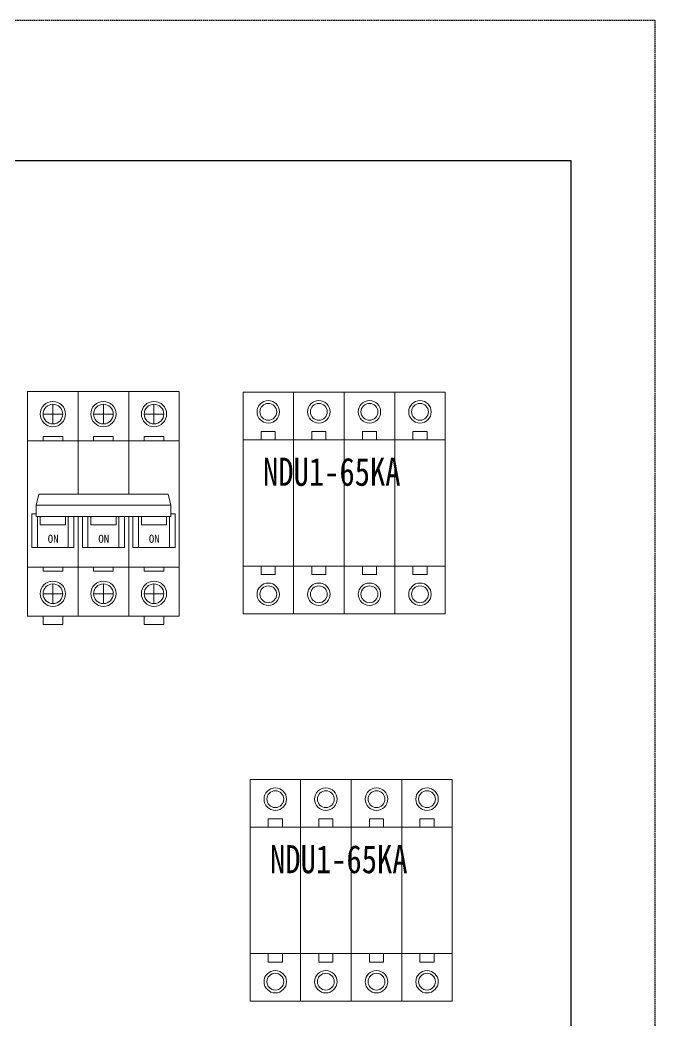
# Model space of a CAD drawing. Extents: x 395749 to 396249, y 357295 to 357995.
# Drawn here: x 396023 to 396249, y 357638 to 357994.5 of the extents above; entities that cross this region are included whole.
import ezdxf

# ---------------------------------------------------------------- set-up
doc = ezdxf.new("R2010")
doc.units = 0
doc.header["$MEASUREMENT"] = 0
doc.linetypes.add('DASHED', pattern=[0.75, 0.5, -0.25])
doc.layers.add('E-UNIV-NOTE', color=6, linetype='Continuous')
doc.layers.add('布置图', color=30, linetype='Continuous')
doc.layers.add('细线', color=7, linetype='Continuous', lineweight=0)
doc.styles.add('宋体', font='', dxfattribs={"width": 0.8})
doc.styles.add('正常', font='')
doc.styles.get('宋体').set_extended_font_data('NSimSun')
doc.styles.get('正常').set_extended_font_data('FangSong_GB2312')

# ---------------------------------------------------------------- blocks, each defined once
blk = doc.blocks.new('Manufacturer光辉PartName微型断路器Series3PShellFrameLimitingCurrentRemarkPartTypeMinCurrent1MaxCurrent63Poles3PMinPower0MaxPower0LibType2DelFlgfalseUpdateDate')
at = {"layer": '细线'}
for p, q in [((-18, 35.5), (-18, 28.5)), ((0, 35.5), (0, 28.5)), ((18, 35.5), (18, 28.5)), ((-21.5, 32), (-14.5, 32)), ((-3.5, 32), (3.5, 32)), ((14.5, 32), (21.5, 32)), ((-18, -35.5), (-18, -28.5)), ((0, -35.5), (0, -28.5)), ((18, -35.5), (18, -28.5)), ((-21.5, -32), (-14.5, -32)), ((-3.5, -32), (3.5, -32)), ((14.5, -32), (21.5, -32))]:
    blk.add_line(p, q, dxfattribs=at)
for points in [[(-9, 3.5), (-9, 40), (-27, 40), (-27, -40), (-9, -40), (-9, -4.5)], [(9, 3.5), (9, 40), (-9, 40), (-9, 3.5)], [(9, -4.5), (9, -40), (27, -40), (27, 40), (9, 40), (9, 3.5)], [(-9, 3.5), (-9, 22.5), (-27, 22.5), (-27, -22.5), (-9, -22.5), (-9, -4.5)], [(9, 3.5), (9, 22.5), (-9, 22.5), (-9, 3.5)], [(9, -4.5), (9, -22.5), (27, -22.5), (27, 22.5), (9, 22.5), (9, 3.5)], [(-24, -3.5), (-25.5, -3.5), (-25.5, -15.5), (-10.5, -15.5), (-10.5, -4.5)], [(10.5, -4.5), (10.5, -15.5), (25.5, -15.5), (25.5, -3.5), (24, -3.5)], [(-23.5, -4.5), (-23.5, -15.5), (-12.5, -15.5), (-12.5, -4.5)], [(-22.5, -4.5), (-22.5, -7.5), (-13.5, -7.5), (-13.5, -4.5)], [(-9, -4.5), (-9, -40), (9, -40), (9, -4.5)], [(-9, -4.5), (-9, -22.5), (9, -22.5), (9, -4.5)], [(-7.5, -4.5), (-7.5, -15.5), (7.5, -15.5), (7.5, -4.5)], [(-5.5, -4.5), (-5.5, -15.5), (5.5, -15.5), (5.5, -4.5)], [(-4.5, -4.5), (-4.5, -7.5), (4.5, -7.5), (4.5, -4.5)], [(12.5, -4.5), (12.5, -15.5), (23.5, -15.5), (23.5, -4.5)], [(13.5, -4.5), (13.5, -7.5), (22.5, -7.5), (22.5, -4.5)]]:
    blk.add_lwpolyline(points, dxfattribs=at)
for points in [[(-21.5, 24), (-14.5, 24), (-14.5, 22.5), (-21.5, 22.5)], [(-3.5, 24), (3.5, 24), (3.5, 22.5), (-3.5, 22.5)], [(14.5, 24), (21.5, 24), (21.5, 22.5), (14.5, 22.5)], [(24, -0.5), (-24, -0.5), (-23, 3.5), (23, 3.5)], [(-24, -4.5), (24, -4.5), (24, -0.5), (-24, -0.5)], [(-21.5, -24), (-14.5, -24), (-14.5, -22.5), (-21.5, -22.5)], [(-3.5, -24), (3.5, -24), (3.5, -22.5), (-3.5, -22.5)], [(14.5, -24), (21.5, -24), (21.5, -22.5), (14.5, -22.5)], [(-21.5, -43), (-14.5, -43), (-14.5, -40), (-21.5, -40)], [(14.5, -43), (21.5, -43), (21.5, -40), (14.5, -40)]]:
    blk.add_lwpolyline(points, close=True, dxfattribs=at)
for centre, radius in [((-18, 32), 4.5), ((0, 32), 4.5), ((18, 32), 4.5), ((-18, 32), 3.5), ((0, 32), 3.5), ((18, 32), 3.5), ((-18, -32), 4.5), ((-18, -32), 3.5), ((0, -32), 4.5), ((0, -32), 3.5), ((18, -32), 4.5), ((18, -32), 3.5)]:
    blk.add_circle(centre, radius, dxfattribs=at)
at = {"layer": '细线', "color": 2, "lineweight": 15, "style": '正常'}
for p in [(-19.83, -13.86), (-1.83, -13.86), (16.17, -13.86)]:
    blk.add_text('ON', height=2.851, dxfattribs=at).set_placement(p)
blk = doc.blocks.new('Manufacturer上海良信PartName电涌保护器SeriesNDU1ShellFrameLimitingCurrentRemarkPartTypeMinCurrent0MaxCurrent0Poles4PMinPower0MaxPower0LibType3DelFlgfalseUpdateDate2023-01-0100000')
at = {"color": 7, "linetype": 'Continuous', "lineweight": 15}
for p, q in [((-18, 39.5), (-36, 39.5)), ((-36, 39.5), (-36, 22.5)), ((-18, 22.5), (-18, 39.5)), ((36, 39.5), (-18, 39.5)), ((0, 22.5), (0, 39.5)), ((18, 22.5), (18, 39.5)), ((36, 39.5), (36, 22.5)), ((-24.5, 25.5), (-29.5, 25.5)), ((-29.5, 25.5), (-29.5, 22.5)), ((-24.5, 22.5), (-24.5, 25.5)), ((-6.5, 25.5), (-11.5, 25.5)), ((-11.5, 25.5), (-11.5, 22.5)), ((-6.5, 22.5), (-6.5, 25.5)), ((11.5, 25.5), (6.5, 25.5)), ((6.5, 25.5), (6.5, 22.5)), ((11.5, 22.5), (11.5, 25.5)), ((29.5, 25.5), (24.5, 25.5)), ((24.5, 25.5), (24.5, 22.5)), ((29.5, 22.5), (29.5, 25.5)), ((-36, 22.5), (-36, -22.5)), ((-18, 22.5), (-36, 22.5)), ((-18, -22.5), (-18, 22.5)), ((36, 22.5), (-18, 22.5)), ((0, -22.5), (0, 22.5)), ((18, -22.5), (18, 22.5)), ((36, 22.5), (36, -22.5)), ((-36, -22.5), (-18, -22.5)), ((-36, -22.5), (-36, -39.5)), ((-29.5, -25.5), (-29.5, -22.5)), ((-24.5, -22.5), (-24.5, -25.5)), ((-18, -39.5), (-18, -22.5)), ((-18, -22.5), (36, -22.5)), ((-11.5, -25.5), (-11.5, -22.5)), ((-6.5, -22.5), (-6.5, -25.5)), ((0, -39.5), (0, -22.5)), ((6.5, -25.5), (6.5, -22.5)), ((11.5, -22.5), (11.5, -25.5)), ((18, -39.5), (18, -22.5)), ((24.5, -25.5), (24.5, -22.5)), ((29.5, -22.5), (29.5, -25.5)), ((36, -22.5), (36, -39.5)), ((-24.5, -25.5), (-29.5, -25.5)), ((-6.5, -25.5), (-11.5, -25.5)), ((11.5, -25.5), (6.5, -25.5)), ((29.5, -25.5), (24.5, -25.5)), ((-36, -39.5), (-18, -39.5)), ((-18, -39.5), (36, -39.5))]:
    blk.add_line(p, q, dxfattribs=at)
for centre, radius in [((-27, 32.5), 4), ((-9, 32.5), 4), ((9, 32.5), 4), ((27, 32.5), 4), ((-27, 32.5), 3), ((-9, 32.5), 3), ((9, 32.5), 3), ((27, 32.5), 3), ((-27, -32.5), 4), ((-9, -32.5), 4), ((9, -32.5), 4), ((27, -32.5), 4), ((-27, -32.5), 3), ((-9, -32.5), 3), ((9, -32.5), 3), ((27, -32.5), 3)]:
    blk.add_circle(centre, radius, dxfattribs=at)
at = {"layer": 'E-UNIV-NOTE', "style": '宋体', "width": 0.8}
blk.add_text('NDU1-65KA', height=10, dxfattribs=at).set_placement((-28.89, 6.15))

msp = doc.modelspace()

# ---------------------------------------------------------------- linework, layer by layer
at = {"color": 2}
msp.add_lwpolyline([(395779.03, 357944.54), (396219.03, 357944.54), (396219.03, 357344.54), (395779.03, 357344.54)], close=True, dxfattribs=at)
at = {"layer": '布置图', "linetype": 'DASHED'}
msp.add_lwpolyline([(395749.03, 357994.54), (396249.03, 357994.54), (396249.03, 357294.54), (395749.03, 357294.54)], close=True, dxfattribs=at)

# ---------------------------------------------------------------- block references
for name, p in [('Manufacturer光辉PartName微型断路器Series3PShellFrameLimitingCurrentRemarkPartTypeMinCurrent1MaxCurrent63Poles3PMinPower0MaxPower0LibType2DelFlgfalseUpdateDate', (396052.69, 357822.17)), ('Manufacturer上海良信PartName电涌保护器SeriesNDU1ShellFrameLimitingCurrentRemarkPartTypeMinCurrent0MaxCurrent0Poles4PMinPower0MaxPower0LibType3DelFlgfalseUpdateDate2023-01-0100000', (396138.38, 357822.47)), ('Manufacturer上海良信PartName电涌保护器SeriesNDU1ShellFrameLimitingCurrentRemarkPartTypeMinCurrent0MaxCurrent0Poles4PMinPower0MaxPower0LibType3DelFlgfalseUpdateDate2023-01-0100000', (396140.88, 357684.47))]:
    msp.add_blockref(name, p)

doc.saveas('drawing.dxf')
